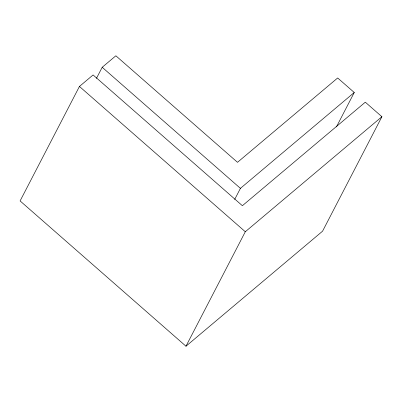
<?xml version="1.0" encoding="UTF-8"?>
<svg xmlns="http://www.w3.org/2000/svg" width="402" height="402" viewBox="0 0 402 402"><rect width="100%" height="100%" fill="white"/><g stroke="black" fill="none" stroke-linecap="round" stroke-linejoin="round"><path stroke-width="0.6" d="M79.44 86.455L20.1 200.935L185.97 346.217L322.56 231.19L381.9 116.716L365.312 102.188L242.381 205.708L93.098 74.953L79.44 86.455L245.305 231.743L185.97 346.217M96.45 78.385L102.203 67.285L115.861 55.783L237.502 162.323L337.67 77.973L354.257 92.5L336.419 126.906M234.673 199.457L240.426 188.357L354.257 92.5M245.305 231.743L381.9 116.716M102.203 67.285L240.426 188.357"/></g></svg>
